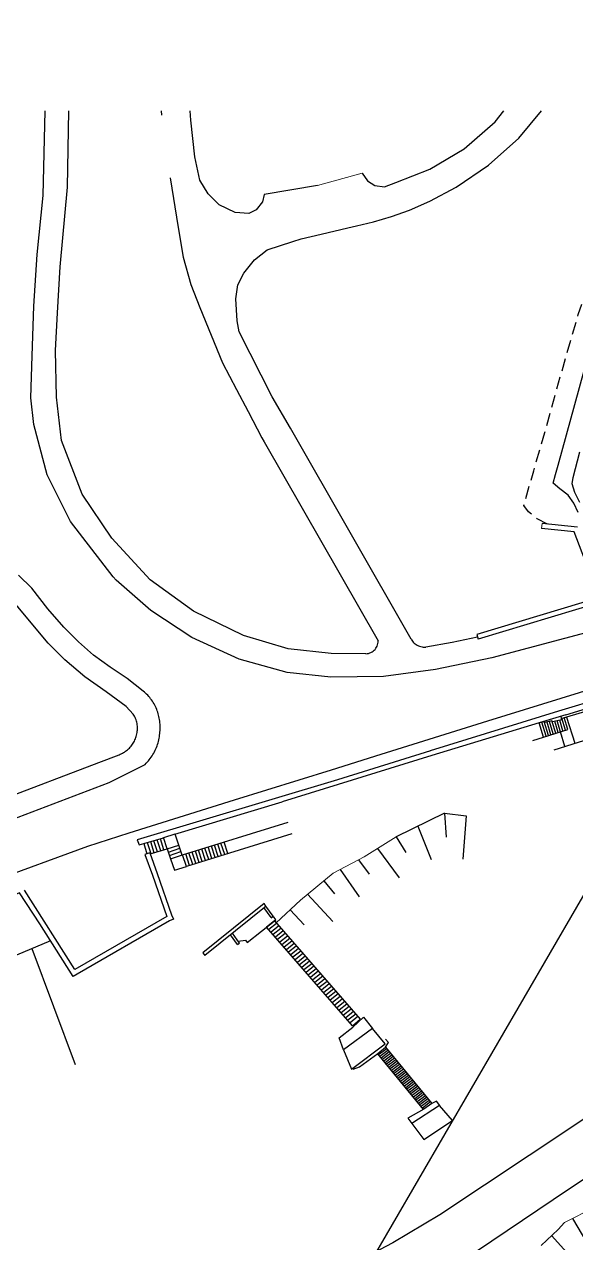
# Model space of a CAD drawing. Header units: millimetres. Extents: x -335 to 64136, y 248 to 109842.
# Drawn here: x -252.5 to -198, y 560.4 to 680.9 of the extents above; entities that cross this region are included whole.
import ezdxf

# ---------------------------------------------------------------- set-up
doc = ezdxf.new("R2010")
doc.units = ezdxf.units.MM
doc.header["$MEASUREMENT"] = 0
doc.linetypes.add('TRATTEGGIATA2', pattern=[0.375, 0.25, -0.125])
for name, color, linetype in [('Bâti', 7, 'Continuous'), ('curve livello 1m', 2, 'Continuous'), ('LIN025CO', 7, 'Continuous'), ('pendenze', 2, 'Continuous'), ('Per+Mod Surf', 7, 'Continuous'), ('SCALE', 2, 'Continuous'), ('Strade', 7, 'Continuous'), ('TalusHautBas', 7, 'Continuous'), ('Tratteggi', 2, 'Continuous'), ('VOIRIE', 7, 'Continuous')]:
    doc.layers.add(name, color=color, linetype=linetype)
doc.layers.add('no_plot', color=5, linetype='Continuous', plot=False)

msp = doc.modelspace()

# ---------------------------------------------------------------- linework, layer by layer
at = {"layer": 'Bâti', "color": 2, "linetype": 'Continuous'}
for p, q in [((-195.23524, 624.361), (-207.79464, 620.54649)), ((-195.63963, 623.72448), (-207.64863, 620.08349)), ((-207.79464, 620.54649), (-207.64863, 620.08349)), ((-192.50842, 615.17643), (-199.73442, 612.96872)), ((-199.73442, 612.96872), (-212.38446, 609.06971)), ((-199.45813, 612.2583), (-197.11363, 612.95649)), ((-199.00862, 612.62384), (-195.30394, 613.76281)), ((-201.63864, 611.82548), (-212.23463, 608.57949)), ((-199.00862, 612.62384), (-201.6241, 611.81921)), ((-201.61863, 611.83349), (-201.10563, 611.97749)), ((-201.06663, 611.84349), (-201.10563, 611.97749)), ((-200.38763, 612.01649), (-201.06663, 611.84349)), ((-200.32164, 611.92048), (-200.38763, 612.01649)), ((-199.43263, 612.11949), (-200.32164, 611.92048)), ((-199.49563, 612.46249), (-199.43263, 612.11949)), ((-212.23463, 608.57949), (-227.01996, 604.01797)), ((-212.38122, 609.0502), (-221.56823, 606.18919)), ((-221.56823, 606.18919), (-241.33294, 600.249)), ((-237.61519, 600.82115), (-227.01996, 604.01797)), ((-236.86163, 598.76049), (-226.42463, 601.99449)), ((-241.35609, 600.26249), (-241.14308, 599.74801)), ((-241.33294, 600.249), (-241.35609, 600.26249)), ((-241.14308, 599.74801), (-240.68364, 599.88849)), ((-241.13397, 599.76841), (-241.14308, 599.74801)), ((-240.68364, 599.88849), (-238.75085, 600.46769)), ((-237.61519, 600.82115), (-238.75085, 600.46769)), ((-236.91649, 598.74919), (-237.60917, 600.83116)), ((-226.06883, 600.84622), (-236.48764, 597.63249)), ((-240.0962, 598.9795), (-240.57763, 598.80648)), ((-240.57763, 598.80648), (-239.84663, 596.77249)), ((-240.0962, 598.9795), (-239.3652, 596.94551)), ((-238.36833, 599.37153), (-238.05763, 598.38149)), ((-238.045, 598.38556), (-237.67163, 597.25749)), ((-237.67163, 597.25749), (-236.48964, 597.62849)), ((-239.84663, 596.77249), (-238.42064, 592.68249)), ((-239.3717, 596.93807), (-237.94571, 592.84807)), ((-247.51463, 587.43249), (-252.49072, 595.29612)), ((-228.80563, 593.95049), (-234.85963, 589.07148)), ((-228.61738, 593.7169), (-234.67138, 588.8379)), ((-228.61964, 593.71449), (-228.80563, 593.95049)), ((-227.89863, 592.70549), (-228.62364, 593.71249)), ((-238.42064, 592.68249), (-247.51463, 587.43249)), ((-237.94571, 592.84807), (-237.76223, 592.40816)), ((-228.09341, 592.56526), (-228.8184, 593.57226)), ((-228.09364, 592.55848), (-227.89863, 592.70549)), ((-227.64264, 592.36448), (-227.88864, 592.68449)), ((-247.6783, 586.75257), (-250.97384, 591.96047)), ((-238.16714, 592.2434), (-247.26114, 586.9934)), ((-237.76223, 592.40816), (-238.16714, 592.2434)), ((-230.49164, 590.09449), (-227.64264, 592.36448)), ((-227.79539, 592.24277), (-228.55833, 591.63488)), ((-220.05763, 581.88049), (-228.55833, 591.63488)), ((-227.79539, 592.24277), (-219.31863, 582.53048)), ((-231.45065, 589.90801), (-232.13844, 590.87924)), ((-231.24664, 590.05249), (-231.94342, 591.03641)), ((-231.36906, 590.22537), (-230.63763, 590.33049)), ((-230.63763, 590.33049), (-230.49164, 590.09449)), ((-234.85963, 589.07148), (-234.67138, 588.8379)), ((-231.45065, 589.90801), (-231.24664, 590.05249)), ((-247.26114, 586.9934), (-247.6783, 586.75257)), ((-220.41015, 583.78111), (-221.17965, 583.168)), ((-221.38563, 580.68749), (-220.02464, 581.75149)), ((-220.02464, 581.75149), (-218.98463, 582.72349)), ((-218.98463, 582.72349), (-218.10363, 581.60149)), ((-220.96664, 579.49449), (-221.38563, 580.68749)), ((-218.10664, 581.60549), (-220.96664, 579.50048)), ((-216.85864, 580.07749), (-218.10664, 581.60549)), ((-216.51964, 580.22149), (-216.80264, 580.53949)), ((-220.95964, 579.49449), (-220.15663, 577.60049)), ((-220.15663, 577.60049), (-216.85864, 580.07749)), ((-217.58363, 579.14749), (-216.80563, 579.77848)), ((-216.82403, 579.76356), (-212.24463, 574.20749)), ((-216.80563, 579.77848), (-216.51964, 580.22149)), ((-219.38563, 577.82649), (-217.58363, 579.14749)), ((-213.04663, 573.60449), (-217.60283, 579.13342)), ((-219.99763, 577.57649), (-219.38563, 577.82649)), ((-211.78564, 574.41249), (-212.24463, 574.20749)), ((-211.46063, 573.99349), (-211.78564, 574.41249)), ((-213.02763, 573.62249), (-214.59286, 572.73864)), ((-211.46963, 573.98748), (-214.20863, 572.22949)), ((-212.24463, 574.20749), (-213.02763, 573.62249)), ((-210.19264, 572.50048), (-211.46963, 573.98748)), ((-214.59286, 572.73864), (-213.00964, 570.65249)), ((-213.00964, 570.65249), (-210.19264, 572.50048))]:
    msp.add_line(p, q, dxfattribs=at)
at = {"layer": 'curve livello 1m', "color": 152, "linetype": 'TRATTEGGIATA2', "ltscale": 5, "flags": 128}
msp.add_lwpolyline([(-200.81548, 631.45633), (-201.82349, 631.98746), (-202.68762, 632.67247), (-203.14862, 633.30586), (-203.14862, 633.30586), (-202.16575, 636.7323), (-201.08022, 640.51661), (-199.90253, 644.79355), (-197.76127, 652.20048), (-196.55189, 655.60942), (-195.10361, 659.69177), (-195.06159, 659.79651), (-191.10661, 672.3005)], dxfattribs=at)
at = {"layer": 'LIN025CO', "color": 2, "linetype": 'Continuous', "lineweight": 0}
for p, q in [((-223.52664, 664.9265), (-219.11364, 666.1515)), ((-201.34314, 631.50965), (-201.39195, 631.02664)), ((-196.14563, 563.94049), (-199.13363, 562.42249))]:
    msp.add_line(p, q, dxfattribs=at)
at = {"layer": 'LIN025CO', "color": 2, "linetype": 'Continuous', "lineweight": 0, "flags": 128}
msp.add_lwpolyline([(-215.76863, 600.54649), (-218.92651, 598.57745), (-221.98223, 596.97282), (-225.21263, 594.28449)], dxfattribs=at)
at = {"layer": 'no_plot', "flags": 128}
for points in [[(-197.76547, 632.60201), (-198.22106, 633.51934), (-198.75426, 634.33768), (-198.75426, 634.33768), (-199.57941, 634.96569), (-200.25187, 635.52487), (-200.25187, 635.52487), (-200.00968, 636.36921), (-199.74218, 637.30175), (-195.98313, 650.95313)], [(-197.63295, 638.58215), (-198.29127, 636.05417), (-198.40933, 635.48279), (-198.15105, 634.62282), (-197.64997, 633.64055)]]:
    msp.add_lwpolyline(points, dxfattribs=at)
at = {"layer": 'pendenze', "linetype": 'Continuous'}
for p, q in [((-210.97264, 602.90649), (-210.82142, 600.51315)), ((-208.85117, 602.63728), (-209.16169, 598.35499)), ((-213.61773, 601.6049), (-212.31518, 598.31348)), ((-215.76863, 600.54649), (-214.80477, 599.01904)), ((-217.60971, 599.39852), (-215.46867, 596.48735)), ((-221.29485, 597.33378), (-219.41052, 594.61971)), ((-219.49616, 598.27831), (-218.41469, 596.86088)), ((-222.90685, 596.20335), (-221.85863, 594.91023)), ((-224.50282, 594.87519), (-222.0246, 592.17103)), ((-226.23694, 593.33193), (-224.84614, 591.83901)), ((-251.74356, 589.51035), (-247.48459, 578.04123)), ((-198.33153, 562.82998), (-195.99142, 558.88649)), ((-200.41014, 561.13822), (-198.59642, 559.14086))]:
    msp.add_line(p, q, dxfattribs=at)
at = {"layer": 'Per+Mod Surf', "color": 2, "linetype": 'Continuous'}
for p, q in [((-198.18497, 630.70255), (-201.39195, 631.02664)), ((-197.83864, 631.1555), (-201.34314, 631.50965)), ((-195.70093, 624.21956), (-198.18497, 630.70255))]:
    msp.add_line(p, q, dxfattribs=at)
at = {"layer": 'SCALE', "linetype": 'Continuous'}
for p, q in [((-201.18664, 610.41848), (-201.61863, 611.83349)), ((-200.94792, 610.49275), (-201.37788, 611.90107)), ((-200.70959, 610.56829), (-201.13711, 611.96866)), ((-200.47126, 610.64384), (-200.85405, 611.89766)), ((-200.23294, 610.71939), (-200.61152, 611.95944)), ((-199.99461, 610.79492), (-200.33717, 611.917)), ((-199.75628, 610.87046), (-200.09251, 611.97177)), ((-199.51292, 610.92947), (-199.84785, 612.02655)), ((-199.27964, 611.02156), (-199.60318, 612.08131)), ((-199.04132, 611.0971), (-199.40101, 612.27531)), ((-198.80664, 611.17149), (-199.1678, 612.34477)), ((-198.92964, 612.3985), (-198.11401, 609.80008)), ((-201.19163, 610.41549), (-198.80664, 611.17149)), ((-200.14663, 609.16049), (-194.30864, 610.99749)), ((-199.09884, 609.49019), (-199.51463, 610.93748)), ((-202.25163, 610.09149), (-201.18664, 610.41848)), ((-240.68364, 599.88849), (-240.37863, 598.87801)), ((-239.97958, 598.87127), (-240.32458, 599.95128)), ((-239.66139, 598.97291), (-240.00639, 600.05291)), ((-239.3432, 599.07456), (-239.6882, 600.15455)), ((-239.02501, 599.17621), (-239.37001, 600.2562)), ((-238.70683, 599.27784), (-239.05182, 600.35785)), ((-238.38864, 599.37949), (-238.74315, 600.48925)), ((-238.36833, 599.37153), (-237.24464, 599.73549)), ((-233.33482, 598.62396), (-233.70147, 599.73969)), ((-233.01378, 598.70401), (-233.38621, 599.83738)), ((-232.69838, 598.8013), (-233.07095, 599.93506)), ((-232.38299, 598.89859), (-232.7557, 600.03275)), ((-240.05865, 598.87503), (-238.38864, 599.37949)), ((-238.26497, 599.04216), (-237.14486, 599.43562)), ((-238.1613, 598.71182), (-237.02936, 599.08844)), ((-238.05763, 598.38149), (-236.86352, 598.76625)), ((-236.48964, 597.62849), (-236.86163, 598.76049)), ((-236.17613, 597.73151), (-236.54812, 598.86351)), ((-235.86262, 597.83454), (-236.23462, 598.96653)), ((-235.54912, 597.93757), (-235.91586, 599.05355)), ((-235.22908, 598.0207), (-235.6006, 599.15123)), ((-234.91368, 598.11798), (-235.28534, 599.24892)), ((-234.59829, 598.21527), (-234.97007, 599.34661)), ((-234.27534, 598.31488), (-234.64734, 599.44688)), ((-233.96183, 598.4179), (-234.33383, 599.54991)), ((-233.64833, 598.52093), (-234.01674, 599.642)), ((-227.57818, 591.9939), (-228.34131, 591.38586)), ((-227.36097, 591.74502), (-228.1243, 591.13684)), ((-227.14375, 591.49615), (-227.90727, 590.88781)), ((-226.92654, 591.24728), (-227.69026, 590.63878)), ((-226.70933, 590.99841), (-227.47323, 590.38976)), ((-226.49212, 590.74954), (-227.25621, 590.14073)), ((-226.2749, 590.50067), (-227.0392, 589.8917)), ((-226.05769, 590.25179), (-226.82217, 589.64268)), ((-225.84048, 590.00292), (-226.60516, 589.39365)), ((-225.62327, 589.75405), (-226.38813, 589.14463)), ((-225.40605, 589.50518), (-226.17111, 588.8956)), ((-225.18884, 589.2563), (-225.9541, 588.64657)), ((-224.97163, 589.00743), (-225.73707, 588.39755)), ((-224.75442, 588.75856), (-225.52006, 588.14853)), ((-224.5372, 588.50969), (-225.30304, 587.89949)), ((-224.31999, 588.26082), (-225.08601, 587.65047)), ((-224.10278, 588.01194), (-224.869, 587.40144)), ((-223.88557, 587.76307), (-224.65197, 587.15242)), ((-223.66835, 587.51419), (-224.43496, 586.90339)), ((-223.45114, 587.26532), (-224.21794, 586.65436)), ((-223.23393, 587.01645), (-224.00091, 586.40533)), ((-223.01672, 586.76757), (-223.7839, 586.15631)), ((-222.7995, 586.5187), (-223.56688, 585.90728)), ((-222.58229, 586.26983), (-223.34985, 585.65825)), ((-222.36508, 586.02096), (-223.13284, 585.40923)), ((-222.14785, 585.77209), (-222.91581, 585.1602)), ((-221.93065, 585.52321), (-222.6988, 584.91118)), ((-221.71344, 585.27434), (-222.48178, 584.66215)), ((-221.49623, 585.02547), (-222.26477, 584.41312)), ((-221.27902, 584.7766), (-222.04774, 584.1641)), ((-221.0618, 584.52772), (-221.83072, 583.91507)), ((-220.84459, 584.27885), (-221.61371, 583.66604)), ((-220.62738, 584.02998), (-221.39668, 583.41702)), ((-220.19294, 583.53224), (-220.96264, 582.91896)), ((-219.97574, 583.28336), (-220.74562, 582.66994)), ((-219.75853, 583.03449), (-220.52861, 582.42091)), ((-219.54132, 582.78562), (-220.31158, 582.17189)), ((-220.05763, 581.88049), (-219.31863, 582.53048)), ((-216.68963, 579.60049), (-217.49164, 578.99849)), ((-216.56958, 579.44053), (-217.36432, 578.84398)), ((-216.43496, 579.2915), (-217.237, 578.68948)), ((-216.30763, 579.13701), (-217.10968, 578.53498)), ((-216.18029, 578.98252), (-216.98234, 578.38047)), ((-216.05296, 578.82802), (-216.85502, 578.22596)), ((-215.92563, 578.67353), (-216.7277, 578.07146)), ((-215.79828, 578.51903), (-216.60038, 577.91696)), ((-215.67094, 578.36454), (-216.47307, 577.76246)), ((-215.54361, 578.21005), (-216.34575, 577.60795)), ((-215.41627, 578.05555), (-216.21843, 577.45344)), ((-215.28894, 577.90106), (-216.09109, 577.29894)), ((-215.1616, 577.74657), (-215.96377, 577.14444)), ((-215.03427, 577.59208), (-215.83645, 576.98993)), ((-214.90693, 577.43758), (-215.70913, 576.83543)), ((-214.7796, 577.28309), (-215.58181, 576.68093)), ((-214.65226, 577.1286), (-215.4545, 576.52642)), ((-214.52493, 576.9741), (-215.32718, 576.37191)), ((-214.39758, 576.81961), (-215.19986, 576.21741)), ((-214.27025, 576.66511), (-215.07252, 576.06291)), ((-214.14291, 576.51062), (-214.9452, 575.90841)), ((-214.01558, 576.35613), (-214.81788, 575.7539)), ((-213.88824, 576.20163), (-214.69056, 575.59939)), ((-213.76091, 576.04715), (-214.56324, 575.44489)), ((-213.63357, 575.89265), (-214.43593, 575.29039)), ((-213.50624, 575.73816), (-214.30861, 575.13588)), ((-213.3789, 575.58366), (-214.18127, 574.98138)), ((-213.25157, 575.42917), (-214.05395, 574.82687)), ((-213.12423, 575.27468), (-213.92663, 574.67237)), ((-212.99688, 575.12018), (-213.79931, 574.51786)), ((-212.86955, 574.96569), (-213.67199, 574.36336)), ((-212.74222, 574.8112), (-213.54467, 574.20886)), ((-212.61488, 574.6567), (-213.41736, 574.05436)), ((-212.48755, 574.50221), (-213.29004, 573.89985)), ((-212.36021, 574.34771), (-213.1627, 573.74534))]:
    msp.add_line(p, q, dxfattribs=at)
at = {"layer": 'Strade', "color": 2, "linetype": 'Continuous'}
for p, q in [((-231.5185, 644.75613), (-230.37997, 642.58382)), ((-207.71365, 620.28965), (-210.22964, 619.74649)), ((-210.22964, 619.74649), (-212.82963, 619.30449))]:
    msp.add_line(p, q, dxfattribs=at)
at = {"layer": 'Strade', "color": 2, "linetype": 'Continuous', "flags": 128}
for points in [[(-194.39163, 621.50248), (-195.54663, 621.12149), (-206.32164, 618.24649), (-211.88163, 617.09248), (-217.02563, 616.40748), (-222.22863, 616.34849), (-226.53163, 616.81248), (-231.28564, 618.10948), (-235.93364, 620.2585), (-240.00264, 622.93449), (-243.42863, 625.94049), (-243.73146, 626.24986), (-247.93463, 631.71849), (-250.2366, 636.32682), (-251.5661, 641.31704), (-251.84828, 643.94937), (-251.73564, 648.11149), (-251.55246, 653.00102), (-251.21148, 658.12077), (-250.63864, 663.93049), (-250.43223, 672.3005)], [(-218.75363, 618.65548), (-222.17764, 618.67848), (-226.41563, 619.14749), (-230.84263, 620.44349), (-235.79263, 622.8665), (-240.05864, 625.96748), (-243.86464, 630.08949), (-246.78264, 634.42549), (-248.81863, 639.71949), (-249.33264, 644.02449), (-249.40063, 648.64149), (-249.21826, 652.33275), (-248.94064, 656.9095), (-248.23964, 664.75949), (-248.0861, 672.3005)], [(-238.98435, 672.3005), (-238.93698, 671.88429)], [(-223.52664, 664.9265), (-228.78863, 664.04649), (-228.96121, 663.32307), (-229.58488, 662.53061), (-230.30563, 662.1765), (-231.67454, 662.27157), (-233.24063, 663.03547), (-234.34578, 664.1232), (-235.15152, 665.47236), (-235.65863, 667.77247), (-236.05163, 671.3925), (-236.10957, 672.3005)], [(-214.27864, 620.10849), (-226.19763, 640.95948), (-227.99763, 644.03248), (-231.25863, 650.47249), (-231.48173, 651.55198), (-231.58516, 653.71894), (-231.41064, 655.1255), (-230.82217, 656.27455), (-229.76718, 657.58757), (-228.49563, 658.5905), (-225.9552, 659.40084), (-225.12863, 659.6645), (-223.16365, 660.12529), (-220.52382, 660.74431), (-219.66163, 660.94648), (-217.99989, 661.33932), (-216.22253, 661.86569), (-214.43306, 662.51236), (-212.42727, 663.38617), (-209.84063, 664.76948), (-206.64319, 666.94607), (-203.62364, 669.60148), (-201.40641, 672.3005)], [(-219.11364, 666.1515), (-218.57458, 665.38389), (-217.87463, 664.95048), (-216.92631, 664.81152), (-215.78663, 665.23448), (-212.41655, 666.55243), (-209.04362, 668.57393), (-205.98764, 671.23649), (-205.13202, 672.3005)], [(-238.09435, 665.6927), (-237.30963, 660.77848), (-236.81578, 657.84019), (-236.05114, 655.13345), (-235.17064, 652.88649), (-232.90863, 647.40849), (-231.5185, 644.75613)], [(-230.37997, 642.58382), (-229.01764, 639.98448), (-228.79164, 639.61349), (-217.54263, 619.91449)], [(-240.74563, 614.96748), (-242.34663, 616.18849), (-244.02563, 617.31849), (-245.65063, 618.50549), (-247.15963, 619.82948), (-248.57963, 621.27449), (-250.183, 623.07438), (-251.74563, 625.13949), (-253.08015, 626.42115)], [(-241.74664, 612.69349), (-242.41864, 613.43148), (-244.41264, 614.87449), (-246.53264, 616.35749), (-248.49363, 618.03549), (-250.14764, 619.70948), (-253.15164, 623.27549), (-254.19377, 624.10728), (-255.48936, 624.44748), (-256.75448, 624.25419), (-257.64851, 623.75367), (-258.32263, 623.02549), (-263.19264, 612.73349), (-268.45564, 603.43049), (-268.55185, 601.8578), (-267.89622, 600.66417), (-266.76278, 599.96441), (-264.84363, 600.10749), (-254.99797, 604.14892), (-245.13963, 607.89448), (-243.14064, 608.67048)], [(-192.77864, 616.29449), (-194.06164, 615.90748), (-206.72763, 611.97049), (-217.27264, 608.70549), (-222.19563, 607.14349), (-231.75863, 604.16649), (-242.15564, 600.91649), (-246.26964, 599.61149), (-255.80864, 596.10449), (-265.35164, 591.98349), (-274.36163, 587.16349), (-288.00964, 579.10049), (-318.00964, 559.80049), (-319.54764, 551.30749), (-320.05264, 548.86248), (-331.14264, 542.48149), (-335.18516, 540.33712)], [(-254.47863, 601.9655), (-244.10363, 605.92549), (-240.56064, 607.70749)], [(-167.50863, 600.62748), (-171.74063, 597.62149), (-170.82263, 596.26649), (-173.73964, 593.21449), (-173.72064, 592.53849), (-175.16664, 589.76149), (-177.32364, 587.02848), (-180.08764, 584.45649), (-183.10763, 582.18249), (-198.20364, 571.99949), (-211.43564, 563.20249), (-216.07563, 560.43849), (-221.15463, 557.74649), (-227.66263, 554.78949), (-237.88965, 551.37749), (-249.14863, 548.43549), (-256.4566, 545.85115), (-262.84686, 543.17209), (-269.08166, 540.10987), (-291.70073, 528.40453), (-316.61026, 515.55781), (-323.72424, 512.13093), (-331.63873, 508.70699), (-335.18516, 507.36959)], [(-250.97384, 591.96047), (-252.97163, 595.01849), (-263.99664, 590.38549), (-274.16163, 584.92349), (-286.99234, 577.37854), (-298.35965, 570.10049), (-316.05963, 558.60049), (-318.44662, 547.65549), (-328.42865, 541.86049), (-334.73065, 538.40549), (-335.18516, 538.17074)], [(-198.72264, 565.68549), (-207.80864, 559.57249), (-211.98288, 557.01326)]]:
    msp.add_lwpolyline(points, dxfattribs=at)
at = {"layer": 'Strade', "color": 2, "linetype": 'Continuous'}
for points in [[(-218.75363, 618.65548, 0), (-218.62526, 618.66634, 0), (-218.49869, 618.69032, 0), (-218.37525, 618.72718, 0), (-218.25625, 618.77653, 0), (-218.14295, 618.83785, 0), (-218.03655, 618.91048, 0), (-217.93818, 618.99366, 0), (-217.84887, 619.08651, 0), (-217.76957, 619.18804, 0), (-217.70113, 619.29718, 0), (-217.64426, 619.41278, 0), (-217.59957, 619.5336, 0), (-217.56754, 619.65838, 0), (-217.54849, 619.78579, 0), (-217.54263, 619.91449, 0)], [(-214.27864, 620.10849, 0), (-214.21552, 620.00041, 0), (-214.14372, 619.8979, 0), (-214.06372, 619.80164, 0), (-213.97607, 619.7123, 0), (-213.88137, 619.63047, 0), (-213.78025, 619.55671, 0), (-213.6734, 619.49153, 0), (-213.56156, 619.43537, 0), (-213.44546, 619.3886, 0), (-213.32592, 619.35155, 0), (-213.20372, 619.32446, 0), (-213.07972, 619.30752, 0), (-212.95474, 619.30085, 0), (-212.82963, 619.30449, 0)], [(-239.08064, 611.38148, 0), (-239.08188, 611.5328, 0), (-239.08808, 611.684, 0), (-239.09923, 611.83491, 0), (-239.11533, 611.98538, 0), (-239.13636, 612.13524, 0), (-239.16229, 612.28432, 0), (-239.1931, 612.43248, 0), (-239.22875, 612.57955, 0), (-239.26921, 612.72536, 0), (-239.31443, 612.86977, 0), (-239.36436, 613.01263, 0), (-239.41895, 613.15376, 0), (-239.47814, 613.29303, 0), (-239.54187, 613.43028, 0), (-239.61006, 613.56537, 0), (-239.68265, 613.69815, 0), (-239.75956, 613.82848, 0), (-239.8407, 613.95621, 0), (-239.92598, 614.08121, 0), (-240.01532, 614.20335, 0), (-240.10862, 614.32249, 0), (-240.20578, 614.43851, 0), (-240.30669, 614.55128, 0), (-240.41124, 614.66067, 0), (-240.51933, 614.76658, 0), (-240.63083, 614.86889, 0), (-240.74563, 614.96748, 0)], [(-240.56064, 607.70749, 0), (-240.45141, 607.81967, 0), (-240.34572, 607.93519, 0), (-240.24368, 608.05395, 0), (-240.14539, 608.17583, 0), (-240.05094, 608.30071, 0), (-239.96042, 608.42847, 0), (-239.87392, 608.55898, 0), (-239.79153, 608.69212, 0), (-239.71332, 608.82776, 0), (-239.63937, 608.96578, 0), (-239.56975, 609.10602, 0), (-239.50453, 609.24837, 0), (-239.44377, 609.39267, 0), (-239.38754, 609.5388, 0), (-239.33587, 609.6866, 0), (-239.28884, 609.83595, 0), (-239.24647, 609.98668, 0), (-239.20882, 610.13866, 0), (-239.17592, 610.29174, 0), (-239.14779, 610.44577, 0), (-239.12448, 610.6006, 0), (-239.10599, 610.75608, 0), (-239.09235, 610.91206, 0), (-239.08358, 611.06838, 0), (-239.07967, 611.22491, 0), (-239.08064, 611.38148, 0)], [(-243.14064, 608.67048, 0), (-243.02584, 608.71402, 0), (-242.91315, 608.76274, 0), (-242.8028, 608.81654, 0), (-242.69501, 608.87531, 0), (-242.59001, 608.93894, 0), (-242.48802, 609.00727, 0), (-242.38924, 609.08019, 0), (-242.29389, 609.15753, 0), (-242.20217, 609.23913, 0), (-242.11425, 609.32482, 0), (-242.03033, 609.41444, 0), (-241.95058, 609.50778, 0), (-241.87516, 609.60465, 0), (-241.80424, 609.70487, 0), (-241.73795, 609.8082, 0), (-241.67644, 609.91446, 0), (-241.61983, 610.0234, 0), (-241.56825, 610.13481, 0), (-241.52179, 610.24845, 0), (-241.48056, 610.36409, 0), (-241.44464, 610.48149, 0)]]:
    msp.add_polyline3d(points, dxfattribs=at)
at = {"layer": 'TalusHautBas', "color": 2, "linetype": 'Continuous'}
for p, q in [((-210.97264, 602.90649), (-215.76863, 600.54649)), ((-210.97264, 602.90649), (-208.85117, 602.63728)), ((-225.21263, 594.28449), (-227.6219, 592.044)), ((-249.9106, 590.28024), (-266.02563, 583.51149)), ((-199.76063, 561.75649), (-199.13363, 562.42249)), ((-201.44446, 560.15367), (-199.76063, 561.75649))]:
    msp.add_line(p, q, dxfattribs=at)
at = {"layer": 'Tratteggi'}
msp.add_line((62435.248, 108508.375), (-230.78465, 537.05248), dxfattribs=at)
at = {"layer": 'VOIRIE', "linetype": 'Continuous'}
msp.add_line((-193.34063, 569.29949), (-198.72264, 565.68549), dxfattribs=at)
msp.add_polyline3d([(-241.44464, 610.48149, 0), (-241.40803, 610.60446, 0), (-241.37762, 610.7291, 0), (-241.35347, 610.85512, 0), (-241.33565, 610.98218, 0), (-241.32421, 611.10997, 0), (-241.31917, 611.23817, 0), (-241.32054, 611.36647, 0), (-241.32832, 611.49453, 0), (-241.34249, 611.62205, 0), (-241.36302, 611.7487, 0), (-241.38985, 611.87417, 0), (-241.42292, 611.99814, 0), (-241.46215, 612.1203, 0), (-241.50743, 612.24034, 0), (-241.55866, 612.35798, 0), (-241.6157, 612.4729, 0), (-241.67841, 612.58484, 0), (-241.74664, 612.69349, 0)], dxfattribs=at)

doc.saveas('drawing.dxf')
